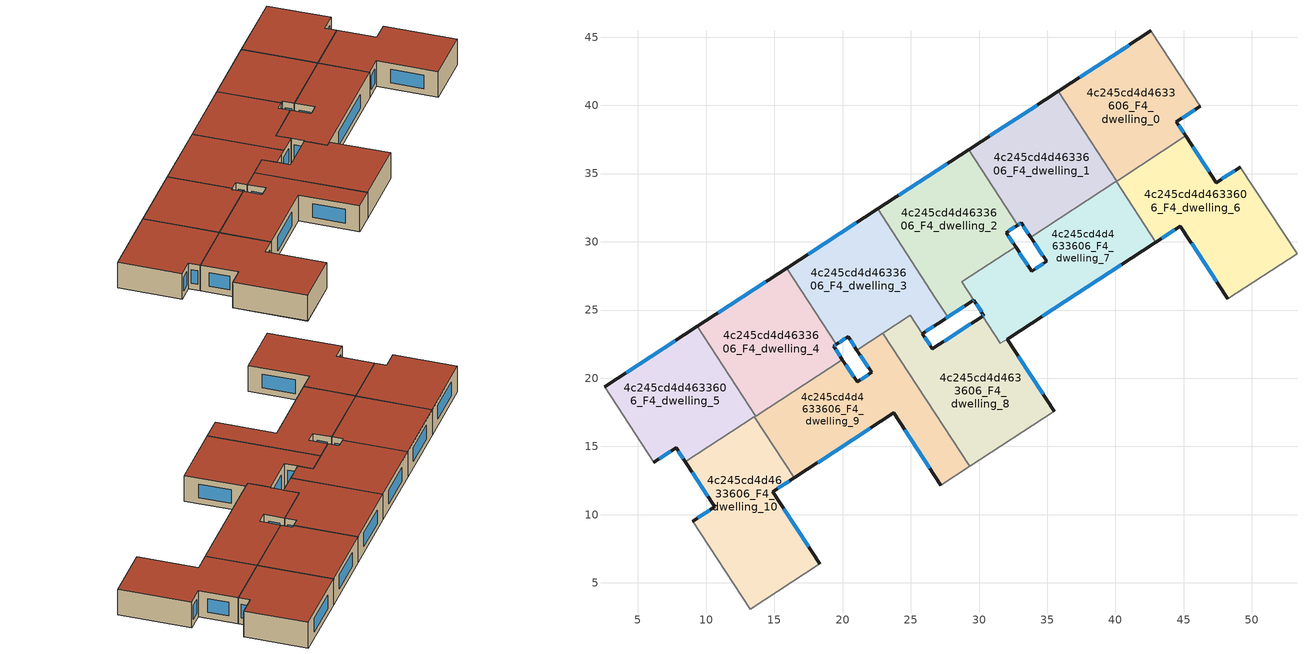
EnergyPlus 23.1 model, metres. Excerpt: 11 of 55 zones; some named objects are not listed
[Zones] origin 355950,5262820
4c245cd4d4633606_F4_dwelling_0
 floor to 4c245cd4d4633606_F3_dwelling_0 (EU_floor_Construction): 42.6,45.46 46.21,39.94 44.47,38.81 45.15,37.76 40.08,34.46 35.8,41.03 z12
 wall outside (EU_wall_Construction): 45.15,37.76 44.47,38.81 46.22,39.94 / 42.6,45.46 35.8,41.03 z12:15
 wall adiabatic (EU_wall_Construction): 46.22,39.94 42.6,45.46 z12:15
 wall to 4c245cd4d4633606_F4_dwelling_1 (EU_wall_Construction): 35.8,41.03 40.08,34.46 z12:15
 wall to 4c245cd4d4633606_F4_dwelling_6 (EU_wall_Construction): 40.08,34.46 45.15,37.76 z12:15
 window (EU_Window_Construction): 44.88,39.07 45.8,39.68 / 44.99,38.01 44.63,38.56 / 41,44.42 37.4,42.07 z12.7:14.3
 roof outside (EU_roof_Construction): 45.15,37.76 44.47,38.81 46.21,39.94 42.6,45.46 35.8,41.03 40.08,34.46 z15
4c245cd4d4633606_F4_dwelling_1
 floor to 4c245cd4d4633606_F3_dwelling_1 (EU_floor_Construction): 35.8,41.03 40.06,34.44 33.77,30.35 33.09,31.39 32.83,31.22 29.23,36.75 z12; 35.8,41.03 40.08,34.46 40.06,34.44 z12
 wall outside (EU_wall_Construction): 35.8,41.03 29.23,36.75 / 32.83,31.22 33.09,31.39 33.77,30.35 z12:15
 wall to 4c245cd4d4633606_F4_dwelling_2 (EU_wall_Construction): 29.23,36.75 32.83,31.22 z12:15
 wall to 4c245cd4d4633606_F4_dwelling_7 (EU_wall_Construction): 33.77,30.35 40.06,34.44 z12:15
 wall to 4c245cd4d4633606_F4_dwelling_6 (EU_wall_Construction): 40.06,34.44 40.08,34.46 z12:15
 window (EU_Window_Construction): 34.26,40.03 30.77,37.76 / 33.25,31.15 33.61,30.6 / 32.89,31.26 33.03,31.35 z12.7:14.3
 roof outside (EU_roof_Construction): 40.08,34.46 35.8,41.03 40.06,34.44 z15; 40.06,34.44 35.8,41.03 29.23,36.75 32.83,31.22 33.09,31.39 33.77,30.35 z15
4c245cd4d4633606_F4_dwelling_10
 floor to 4c245cd4d4633606_F3_dwelling_10 (EU_floor_Construction): 13.54,17.17 16.45,12.7 14.88,11.68 18.34,6.4 13.22,3.08 9.01,9.51 10.63,10.57 8.47,13.88 z12
 wall outside (EU_wall_Construction): 8.47,13.88 10.63,10.57 9.01,9.51 / 18.34,6.4 14.88,11.68 16.45,12.7 z12:15
 wall adiabatic (EU_wall_Construction): 9.01,9.51 13.22,3.08 18.34,6.4 z12:15
 wall to 4c245cd4d4633606_F4_dwelling_9 (EU_wall_Construction): 16.45,12.7 13.54,17.17 z12:15
 wall to 4c245cd4d4633606_F4_dwelling_5 (EU_wall_Construction): 13.54,17.17 8.47,13.88 z12:15
 window (EU_Window_Construction): 10.25,10.32 9.39,9.76 / 8.98,13.1 10.13,11.35 / 15.25,11.92 16.08,12.46 / 17.53,7.64 15.69,10.44 z12.7:14.3
 roof outside (EU_roof_Construction): 18.34,6.4 14.88,11.68 16.45,12.7 13.54,17.17 8.47,13.88 10.63,10.57 9.01,9.51 13.22,3.08 z15
4c245cd4d4633606_F4_dwelling_2
 floor to 4c245cd4d4633606_F3_dwelling_2 (EU_floor_Construction): 29.23,36.75 32.83,31.22 31.99,30.67 32.67,29.63 28.73,27.07 29.61,25.73 29.53,25.67 26.95,24 27.71,24.5 26.84,25.84 22.56,32.41 z12
 wall outside (EU_wall_Construction): 29.23,36.75 22.56,32.41 / 32.67,29.63 31.99,30.67 32.83,31.22 / 26.95,24 29.53,25.67 29.61,25.73 z12:15
 wall to 4c245cd4d4633606_F4_dwelling_7 (EU_wall_Construction): 29.61,25.73 28.73,27.07 32.67,29.63 z12:15
 wall to 4c245cd4d4633606_F4_dwelling_3 (EU_wall_Construction): 22.56,32.41 26.84,25.84 27.71,24.5 26.96,24 z12:15
 window (EU_Window_Construction): 27.66,35.73 24.13,33.43 / 32.19,30.8 32.63,31.09 / 32.52,29.88 32.15,30.43 / 29.55,25.69 29.59,25.72 / 27.56,24.39 28.92,25.28 z12.7:14.3
 roof outside (EU_roof_Construction): 29.61,25.73 28.73,27.07 32.67,29.63 31.99,30.67 32.83,31.22 29.23,36.75 22.56,32.41 26.84,25.84 27.71,24.5 26.95,24 29.53,25.67 z15
4c245cd4d4633606_F4_dwelling_3
 floor to 4c245cd4d4633606_F3_dwelling_3 (EU_floor_Construction): 22.56,32.41 27.71,24.5 26.95,24 25.84,23.28 24.97,24.62 21.05,22.07 20.41,23.05 19.54,22.49 15.9,28.07 z12
 wall outside (EU_wall_Construction): 19.54,22.49 20.41,23.05 21.05,22.07 / 22.56,32.41 15.9,28.07 / 25.84,23.28 26.95,24 z12:15
 wall to 4c245cd4d4633606_F4_dwelling_4 (EU_wall_Construction): 15.9,28.07 19.54,22.49 z12:15
 wall to 4c245cd4d4633606_F4_dwelling_8 (EU_wall_Construction): 22.95,23.3 24.96,24.61 / 24.97,24.62 25.85,23.28 z12:15
 wall to 4c245cd4d4633606_F4_dwelling_9 (EU_wall_Construction): 21.05,22.07 22.95,23.3 z12:15
 window (EU_Window_Construction): 20.56,22.82 20.9,22.3 / 19.74,22.62 20.2,22.92 / 21,31.39 17.47,29.09 / 26.11,23.44 26.69,23.83 z12.7:14.3
 roof outside (EU_roof_Construction): 26.95,24 27.71,24.5 22.56,32.41 15.9,28.07 19.54,22.49 20.41,23.05 21.05,22.07 24.97,24.62 25.84,23.28 z15
4c245cd4d4633606_F4_dwelling_4
 floor to 4c245cd4d4633606_F3_dwelling_4 (EU_floor_Construction): 15.9,28.07 19.54,22.49 19.34,22.36 19.99,21.37 13.62,17.23 9.34,23.8 z12
 wall outside (EU_wall_Construction): 15.9,28.07 9.34,23.8 / 19.99,21.37 19.34,22.36 19.54,22.49 z12:15
 wall to 4c245cd4d4633606_F4_dwelling_9 (EU_wall_Construction): 13.62,17.23 19.99,21.37 z12:15
 wall to 4c245cd4d4633606_F4_dwelling_5 (EU_wall_Construction): 9.34,23.8 13.62,17.23 z12:15
 window (EU_Window_Construction): 14.36,27.07 10.88,24.81 / 19.39,22.39 19.49,22.46 / 19.83,21.6 19.49,22.13 z12.7:14.3
 roof outside (EU_roof_Construction): 19.99,21.37 19.34,22.36 19.54,22.49 15.9,28.07 9.34,23.8 13.62,17.23 z15
4c245cd4d4633606_F4_dwelling_5
 floor to 4c245cd4d4633606_F3_dwelling_5 (EU_floor_Construction): 9.34,23.8 13.54,17.17 8.47,13.88 7.8,14.9 6.17,13.84 2.55,19.38 z12; 9.34,23.8 13.62,17.23 13.54,17.17 z12
 wall outside (EU_wall_Construction): 9.34,23.8 2.55,19.38 / 6.17,13.84 7.8,14.9 8.47,13.88 z12:15
 wall adiabatic (EU_wall_Construction): 2.55,19.38 6.17,13.84 z12:15
 wall to 4c245cd4d4633606_F4_dwelling_9 (EU_wall_Construction): 13.54,17.17 13.62,17.23 z12:15
 window (EU_Window_Construction): 7.74,22.76 4.14,20.42 / 7.96,14.66 8.31,14.12 / 6.55,14.09 7.42,14.65 z12.7:14.3
 roof outside (EU_roof_Construction): 13.54,17.17 9.34,23.8 2.55,19.38 6.17,13.84 7.8,14.9 8.47,13.88 z15; 13.62,17.23 9.34,23.8 13.54,17.17 z15
4c245cd4d4633606_F4_dwelling_6
 floor to 4c245cd4d4633606_F3_dwelling_6 (EU_floor_Construction): 49.14,35.48 53.3,29.13 48.23,25.84 44.76,31.15 42.97,29.98 40.08,34.46 45.15,37.76 47.4,34.34 z12; 40.08,34.46 42.97,29.98 40.06,34.44 z12
 wall outside (EU_wall_Construction): 42.97,29.98 44.76,31.15 48.23,25.84 / 49.14,35.48 47.4,34.34 45.15,37.76 z12:15
 wall adiabatic (EU_wall_Construction): 48.23,25.84 53.3,29.13 49.14,35.48 z12:15
 wall to 4c245cd4d4633606_F4_dwelling_7 (EU_wall_Construction): 40.06,34.44 42.97,29.98 z12:15
 window (EU_Window_Construction): 45.58,29.9 47.42,27.08 / 43.39,30.25 44.34,30.87 / 46.87,35.14 45.68,36.96 / 48.73,35.21 47.81,34.61 z12.7:14.3
 roof outside (EU_roof_Construction): 53.3,29.13 49.14,35.48 47.4,34.34 45.15,37.76 40.08,34.46 42.97,29.98 44.76,31.15 48.23,25.84 z15; 42.97,29.98 40.08,34.46 40.06,34.44 z15
4c245cd4d4633606_F4_dwelling_7
 floor to 4c245cd4d4633606_F3_dwelling_7 (EU_floor_Construction): 40.06,34.44 42.97,29.98 31.56,22.55 30.26,24.54 30.35,24.6 28.73,27.07 32.67,29.63 33.85,27.85 34.95,28.57 33.77,30.35 z12
 wall outside (EU_wall_Construction): 33.77,30.35 34.95,28.57 33.85,27.85 32.67,29.63 / 32.05,22.87 42.97,29.98 / 29.61,25.72 30.35,24.6 30.26,24.54 z12:15
 wall to 4c245cd4d4633606_F4_dwelling_8 (EU_wall_Construction): 30.26,24.54 30.67,23.91 31.56,22.55 32.05,22.87 z12:15
 window (EU_Window_Construction): 33.57,28.27 32.95,29.22 / 34.69,28.4 34.1,28.02 / 34.05,29.93 34.67,28.99 / 34.62,24.54 40.4,28.31 / 30.33,24.59 30.28,24.55 / 29.79,25.46 30.18,24.86 z12.7:14.3
 roof outside (EU_roof_Construction): 42.97,29.98 40.06,34.44 33.77,30.35 34.95,28.57 33.85,27.85 32.67,29.63 28.73,27.07 30.35,24.6 30.26,24.54 31.56,22.55 z15
4c245cd4d4633606_F4_dwelling_8
 floor to 4c245cd4d4633606_F3_dwelling_8 (EU_floor_Construction): 32.05,22.87 35.52,17.58 29.31,13.54 22.95,23.3 24.97,24.62 26.58,22.14 30.26,24.54 30.67,23.91 31.56,22.55 z12
 wall outside (EU_wall_Construction): 30.26,24.54 26.59,22.14 25.85,23.27 / 35.52,17.58 32.05,22.87 z12:15
 wall adiabatic (EU_wall_Construction): 29.31,13.54 35.52,17.58 z12:15
 wall to 4c245cd4d4633606_F4_dwelling_9 (EU_wall_Construction): 22.95,23.3 29.31,13.54 z12:15
 window (EU_Window_Construction): 26.41,22.41 26.02,23.01 / 29.4,23.98 27.45,22.71 / 34.71,18.82 32.87,21.62 z12.7:14.3
 roof outside (EU_roof_Construction): 35.52,17.58 32.05,22.87 31.56,22.55 30.67,23.91 30.26,24.54 26.58,22.14 24.97,24.62 22.95,23.3 29.31,13.54 z15
4c245cd4d4633606_F4_dwelling_9
 floor to 4c245cd4d4633606_F3_dwelling_9 (EU_floor_Construction): 22.95,23.3 29.31,13.54 27.2,12.17 23.73,17.46 16.45,12.7 13.62,17.23 19.99,21.37 21.06,19.73 22.13,20.43 21.05,22.07 z12; 13.62,17.23 16.45,12.7 13.54,17.17 z12
 wall outside (EU_wall_Construction): 21.05,22.07 22.13,20.43 21.06,19.73 19.99,21.37 / 16.45,12.7 23.73,17.46 27.2,12.17 z12:15
 wall adiabatic (EU_wall_Construction): 27.2,12.17 29.31,13.54 z12:15
 window (EU_Window_Construction): 20.81,20.12 20.24,20.99 / 21.88,20.27 21.31,19.9 / 21.31,21.68 21.87,20.82 / 24.55,16.21 26.38,13.41 / 18.16,13.82 22.02,16.34 z12.7:14.3
 roof outside (EU_roof_Construction): 29.31,13.54 22.95,23.3 21.05,22.07 22.13,20.43 21.06,19.73 19.99,21.37 13.62,17.23 16.45,12.7 23.73,17.46 27.2,12.17 z15; 16.45,12.7 13.62,17.23 13.54,17.17 z15
[Building]
EU S2 Campaign: North Axis=0; Terrain=City; Solar Distribution=FullExterior
[Site:Location]
Budapest.Ferenc.Liszt.Intl.AP: Latitude=47.437; Longitude=19.256; Time Zone=1; Elevation=185
[SizingPeriod:WeatherFileDays]
AnnualSizingPeriod: Begin Month=1; Begin Day of Month=1; End Month=12; End Day of Month=31; Day of Week for Start Day=Monday; Use Weather File Daylight Saving Period=No; Use Weather File Rain and Snow Indicators=No
[MATERIAL]
EU_InternalMass_Material: Roughness=MediumRough; Thickness=0.1; Conductivity=1; Density=1800; Specific Heat=900; Thermal Absorptance=0.9; Solar Absorptance=0.7; Visible Absorptance=0.7
[MATERIAL:NOMASS] Roughness=MediumRough; Thermal Absorptance=0.9; Solar Absorptance=0.7; Visible Absorptance=0.7
Name | Thermal Resistance
EU_wall_NoMass | 0.832559
EU_roof_NoMass | 1.39638
EU_floor_NoMass | 0.872794
[WINDOWMATERIAL:SIMPLEGLAZINGSYSTEM]
EU_Window_SimpleGlazing: UFactor=2.79869; Solar Heat Gain Coefficient=0.75; Visible Transmittance=0.75
[CONSTRUCTION]
EU_wall_Construction: EU_wall_NoMass
EU_roof_Construction: EU_roof_NoMass
EU_floor_Construction: EU_floor_NoMass
EU_Window_Construction: EU_Window_SimpleGlazing
EU_InternalMass_Construction: EU_InternalMass_Material
[ZONE] Type=1; Multiplier=1; Ceiling Height=autocalculate; Floor Area=autocalculate; Part of Total Floor Area=Yes
Name | Volume
4c245cd4d4633606_F4_dwelling_0 | 183.426
4c245cd4d4633606_F4_dwelling_1 | 183.42
4c245cd4d4633606_F4_dwelling_10 | 220.095
4c245cd4d4633606_F4_dwelling_2 | 194.301
4c245cd4d4633606_F4_dwelling_3 | 194.09
4c245cd4d4633606_F4_dwelling_4 | 183.415
4c245cd4d4633606_F4_dwelling_5 | 183.408
4c245cd4d4633606_F4_dwelling_6 | 220.088
4c245cd4d4633606_F4_dwelling_7 | 208.292
4c245cd4d4633606_F4_dwelling_8 | 210.264
4c245cd4d4633606_F4_dwelling_9 | 220.066
[INTERNALMASS] Construction=EU_InternalMass_Construction
Name | Zone or ZoneList | Surface Area
4c245cd4d4633606_F4_dwelling_0_EU_InternalMass | 4c245cd4d4633606_F4_dwelling_0 | 61.1437
4c245cd4d4633606_F4_dwelling_1_EU_InternalMass | 4c245cd4d4633606_F4_dwelling_1 | 61.142
4c245cd4d4633606_F4_dwelling_2_EU_InternalMass | 4c245cd4d4633606_F4_dwelling_2 | 64.7731
4c245cd4d4633606_F4_dwelling_3_EU_InternalMass | 4c245cd4d4633606_F4_dwelling_3 | 64.7099
4c245cd4d4633606_F4_dwelling_4_EU_InternalMass | 4c245cd4d4633606_F4_dwelling_4 | 61.1406
4c245cd4d4633606_F4_dwelling_5_EU_InternalMass | 4c245cd4d4633606_F4_dwelling_5 | 61.1377
4c245cd4d4633606_F4_dwelling_6_EU_InternalMass | 4c245cd4d4633606_F4_dwelling_6 | 73.3642
4c245cd4d4633606_F4_dwelling_7_EU_InternalMass | 4c245cd4d4633606_F4_dwelling_7 | 69.432
4c245cd4d4633606_F4_dwelling_8_EU_InternalMass | 4c245cd4d4633606_F4_dwelling_8 | 70.0816
4c245cd4d4633606_F4_dwelling_9_EU_InternalMass | 4c245cd4d4633606_F4_dwelling_9 | 73.3577
4c245cd4d4633606_F4_dwelling_10_EU_InternalMass | 4c245cd4d4633606_F4_dwelling_10 | 73.3667
[OTHEREQUIPMENT] Fuel Type=Electricity; Design Level Calculation Method=Watts/Area; Power per Zone Floor Area=1; Fraction Latent=0; Fraction Radiant=0; Fraction Lost=0; Carbon Dioxide Generation Rate=0; EndUse Subcategory=EU_Step8_InternalGains
Name | Zone or ZoneList or Space or SpaceList | Schedule
EU_Step8_InternalGain_4c245cd4d4633606_F4_dwelling_0_f000 | 4c245cd4d4633606_F4_dwelling_0 | EU_Step8_GainSchedule_4c245cd4d4633606_F4_dwelling_0_f000
EU_Step8_InternalGain_4c245cd4d4633606_F4_dwelling_1_f000 | 4c245cd4d4633606_F4_dwelling_1 | EU_Step8_GainSchedule_4c245cd4d4633606_F4_dwelling_1_f000
EU_Step8_InternalGain_4c245cd4d4633606_F4_dwelling_2_f000 | 4c245cd4d4633606_F4_dwelling_2 | EU_Step8_GainSchedule_4c245cd4d4633606_F4_dwelling_2_f000
EU_Step8_InternalGain_4c245cd4d4633606_F4_dwelling_3_f000 | 4c245cd4d4633606_F4_dwelling_3 | EU_Step8_GainSchedule_4c245cd4d4633606_F4_dwelling_3_f000
EU_Step8_InternalGain_4c245cd4d4633606_F4_dwelling_4_f000 | 4c245cd4d4633606_F4_dwelling_4 | EU_Step8_GainSchedule_4c245cd4d4633606_F4_dwelling_4_f000
EU_Step8_InternalGain_4c245cd4d4633606_F4_dwelling_5_f000 | 4c245cd4d4633606_F4_dwelling_5 | EU_Step8_GainSchedule_4c245cd4d4633606_F4_dwelling_5_f000
EU_Step8_InternalGain_4c245cd4d4633606_F4_dwelling_6_f000 | 4c245cd4d4633606_F4_dwelling_6 | EU_Step8_GainSchedule_4c245cd4d4633606_F4_dwelling_6_f000
EU_Step8_InternalGain_4c245cd4d4633606_F4_dwelling_7_f000 | 4c245cd4d4633606_F4_dwelling_7 | EU_Step8_GainSchedule_4c245cd4d4633606_F4_dwelling_7_f000
EU_Step8_InternalGain_4c245cd4d4633606_F4_dwelling_8_f000 | 4c245cd4d4633606_F4_dwelling_8 | EU_Step8_GainSchedule_4c245cd4d4633606_F4_dwelling_8_f000
EU_Step8_InternalGain_4c245cd4d4633606_F4_dwelling_9_f000 | 4c245cd4d4633606_F4_dwelling_9 | EU_Step8_GainSchedule_4c245cd4d4633606_F4_dwelling_9_f000
EU_Step8_InternalGain_4c245cd4d4633606_F4_dwelling_10_f000 | 4c245cd4d4633606_F4_dwelling_10 | EU_Step8_GainSchedule_4c245cd4d4633606_F4_dwelling_10_f000
[ZONEVENTILATION:DESIGNFLOWRATE] Schedule=EU_AlwaysOn; Design Flow Rate Calculation Method=AirChanges/Hour; Air Changes per Hour=0.475469; Ventilation Type=Natural; Fan Pressure Rise=0; Fan Total Efficiency=1; Constant Term Coefficient=1; Temperature Term Coefficient=0; Velocity Term Coefficient=0; Velocity Squared Term Coefficient=0; Minimum Indoor Temperature=-100; Maximum Indoor Temperature=100; Delta Temperature=-100; Minimum Outdoor Temperature=-100; Maximum Outdoor Temperature=100; Maximum Wind Speed=40
Name | Zone or ZoneList or Space or SpaceList
EU_ConstantAir_4c245cd4d4633606_F4_dwelling_0 | 4c245cd4d4633606_F4_dwelling_0
EU_ConstantAir_4c245cd4d4633606_F4_dwelling_1 | 4c245cd4d4633606_F4_dwelling_1
EU_ConstantAir_4c245cd4d4633606_F4_dwelling_2 | 4c245cd4d4633606_F4_dwelling_2
EU_ConstantAir_4c245cd4d4633606_F4_dwelling_3 | 4c245cd4d4633606_F4_dwelling_3
EU_ConstantAir_4c245cd4d4633606_F4_dwelling_4 | 4c245cd4d4633606_F4_dwelling_4
EU_ConstantAir_4c245cd4d4633606_F4_dwelling_5 | 4c245cd4d4633606_F4_dwelling_5
EU_ConstantAir_4c245cd4d4633606_F4_dwelling_6 | 4c245cd4d4633606_F4_dwelling_6
EU_ConstantAir_4c245cd4d4633606_F4_dwelling_7 | 4c245cd4d4633606_F4_dwelling_7
EU_ConstantAir_4c245cd4d4633606_F4_dwelling_8 | 4c245cd4d4633606_F4_dwelling_8
EU_ConstantAir_4c245cd4d4633606_F4_dwelling_9 | 4c245cd4d4633606_F4_dwelling_9
EU_ConstantAir_4c245cd4d4633606_F4_dwelling_10 | 4c245cd4d4633606_F4_dwelling_10
[HVACTEMPLATE:ZONE:IDEALLOADSAIRSYSTEM] System Availability Schedule=EU_AlwaysOn; Maximum Heating Supply Air Temperature=50; Minimum Cooling Supply Air Temperature=13; Maximum Heating Supply Air Humidity Ratio=0.0156; Minimum Cooling Supply Air Humidity Ratio=0.0077; Heating Limit=NoLimit; Cooling Limit=NoLimit; Heating Availability Schedule=EU_AlwaysOn; Cooling Availability Schedule=EU_CoolingOff; Dehumidification Control Type=ConstantSensibleHeatRatio; Cooling Sensible Heat Ratio=0.7; Dehumidification Setpoint=60; Humidification Control Type=None; Humidification Setpoint=30; Outdoor Air Method=None; Outdoor Air Flow Rate per Person=0.00944; Outdoor Air Flow Rate per Zone Floor Area=0; Outdoor Air Flow Rate per Zone=0; Demand Controlled Ventilation Type=None; Outdoor Air Economizer Type=NoEconomizer; Heat Recovery Type=None; Sensible Heat Recovery Effectiveness=0.7; Latent Heat Recovery Effectiveness=0.65
Name | Template Thermostat
4c245cd4d4633606_F4_dwelling_0 | EU_HeatOnly_4c245cd4d4633606_F4_dwelling_0
4c245cd4d4633606_F4_dwelling_1 | EU_HeatOnly_4c245cd4d4633606_F4_dwelling_1
4c245cd4d4633606_F4_dwelling_2 | EU_HeatOnly_4c245cd4d4633606_F4_dwelling_2
4c245cd4d4633606_F4_dwelling_3 | EU_HeatOnly_4c245cd4d4633606_F4_dwelling_3
4c245cd4d4633606_F4_dwelling_4 | EU_HeatOnly_4c245cd4d4633606_F4_dwelling_4
4c245cd4d4633606_F4_dwelling_5 | EU_HeatOnly_4c245cd4d4633606_F4_dwelling_5
4c245cd4d4633606_F4_dwelling_6 | EU_HeatOnly_4c245cd4d4633606_F4_dwelling_6
4c245cd4d4633606_F4_dwelling_7 | EU_HeatOnly_4c245cd4d4633606_F4_dwelling_7
4c245cd4d4633606_F4_dwelling_8 | EU_HeatOnly_4c245cd4d4633606_F4_dwelling_8
4c245cd4d4633606_F4_dwelling_9 | EU_HeatOnly_4c245cd4d4633606_F4_dwelling_9
4c245cd4d4633606_F4_dwelling_10 | EU_HeatOnly_4c245cd4d4633606_F4_dwelling_10
[SIZING:ZONE] Zone Cooling Design Supply Air Temperature Input Method=SupplyAirTemperature; Zone Cooling Design Supply Air Temperature=13; Zone Heating Design Supply Air Temperature Input Method=SupplyAirTemperature; Zone Heating Design Supply Air Temperature=50; Zone Cooling Design Supply Air Humidity Ratio=0.008; Zone Heating Design Supply Air Humidity Ratio=0.008; Cooling Design Air Flow Method=DesignDay; Cooling Design Air Flow Rate=0; Cooling Minimum Air Flow per Zone Floor Area=0.000762; Cooling Minimum Air Flow=0; Cooling Minimum Air Flow Fraction=0.2; Heating Design Air Flow Method=DesignDay; Heating Design Air Flow Rate=0; Heating Maximum Air Flow per Zone Floor Area=0.002032; Heating Maximum Air Flow=0.141576; Heating Maximum Air Flow Fraction=0.3; Account for Dedicated Outdoor Air System=No; Dedicated Outdoor Air System Control Strategy=NeutralSupplyAir; Dedicated Outdoor Air Low Setpoint Temperature for Design=autosize; Dedicated Outdoor Air High Setpoint Temperature for Design=autosize; Zone Load Sizing Method=Sensible Load Only No Latent Load; Zone Latent Cooling Design Supply Air Humidity Ratio Input Method=HumidityRatioDifference; Zone Cooling Design Supply Air Humidity Ratio Difference=0.005; Zone Latent Heating Design Supply Air Humidity Ratio Input Method=HumidityRatioDifference; Zone Humidification Design Supply Air Humidity Ratio Difference=0.005
4c245cd4d4633606_F4_dwelling_0; 4c245cd4d4633606_F4_dwelling_1; 4c245cd4d4633606_F4_dwelling_2; 4c245cd4d4633606_F4_dwelling_3; 4c245cd4d4633606_F4_dwelling_4; 4c245cd4d4633606_F4_dwelling_5; 4c245cd4d4633606_F4_dwelling_6; 4c245cd4d4633606_F4_dwelling_7; 4c245cd4d4633606_F4_dwelling_8; 4c245cd4d4633606_F4_dwelling_9; 4c245cd4d4633606_F4_dwelling_10
[SCHEDULE:CONSTANT]
Name | Hourly Value
EU_AlwaysOn | 1
EU_CoolingOff | 0
[SCHEDULE:FILE] Column Number=1; Rows to Skip at Top=0; Number of Hours of Data=8760; Column Separator=Comma; Interpolate to Timestep=No; Minutes per Item=60; Adjust Schedule for Daylight Savings=Yes
Name | File
EU_Step8_GainSchedule_4c245cd4d4633606_F4_dwelling_0_f000 | ../../schedules/4c245cd4d4633606/4c245cd4d4633606_F4_dwelling_0_f000_gain.csv
EU_Step8_GainSchedule_4c245cd4d4633606_F4_dwelling_1_f000 | ../../schedules/4c245cd4d4633606/4c245cd4d4633606_F4_dwelling_1_f000_gain.csv
EU_Step8_GainSchedule_4c245cd4d4633606_F4_dwelling_2_f000 | ../../schedules/4c245cd4d4633606/4c245cd4d4633606_F4_dwelling_2_f000_gain.csv
EU_Step8_GainSchedule_4c245cd4d4633606_F4_dwelling_3_f000 | ../../schedules/4c245cd4d4633606/4c245cd4d4633606_F4_dwelling_3_f000_gain.csv
EU_Step8_GainSchedule_4c245cd4d4633606_F4_dwelling_4_f000 | ../../schedules/4c245cd4d4633606/4c245cd4d4633606_F4_dwelling_4_f000_gain.csv
EU_Step8_GainSchedule_4c245cd4d4633606_F4_dwelling_5_f000 | ../../schedules/4c245cd4d4633606/4c245cd4d4633606_F4_dwelling_5_f000_gain.csv
EU_Step8_GainSchedule_4c245cd4d4633606_F4_dwelling_6_f000 | ../../schedules/4c245cd4d4633606/4c245cd4d4633606_F4_dwelling_6_f000_gain.csv
EU_Step8_GainSchedule_4c245cd4d4633606_F4_dwelling_7_f000 | ../../schedules/4c245cd4d4633606/4c245cd4d4633606_F4_dwelling_7_f000_gain.csv
EU_Step8_GainSchedule_4c245cd4d4633606_F4_dwelling_8_f000 | ../../schedules/4c245cd4d4633606/4c245cd4d4633606_F4_dwelling_8_f000_gain.csv
EU_Step8_GainSchedule_4c245cd4d4633606_F4_dwelling_9_f000 | ../../schedules/4c245cd4d4633606/4c245cd4d4633606_F4_dwelling_9_f000_gain.csv
EU_Step8_GainSchedule_4c245cd4d4633606_F4_dwelling_10_f000 | ../../schedules/4c245cd4d4633606/4c245cd4d4633606_F4_dwelling_10_f000_gain.csv
